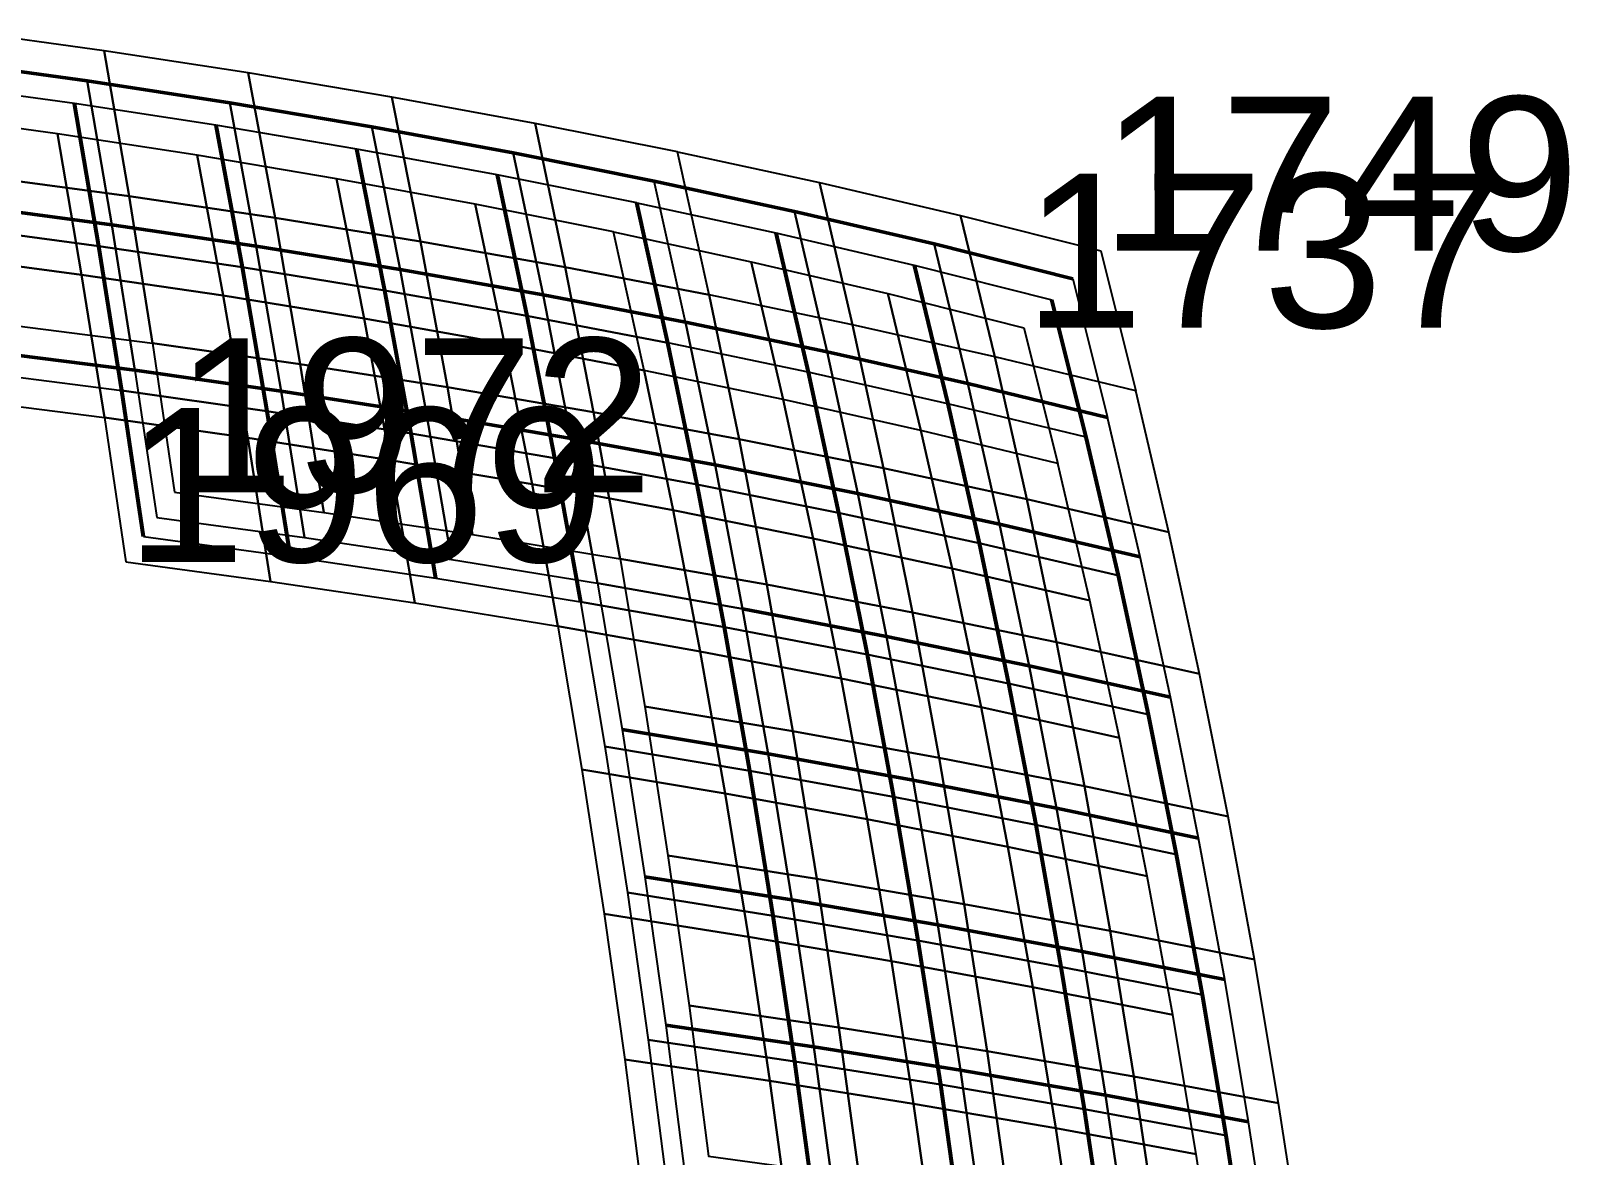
# Model space of a CAD drawing. Extents: x -18.4 to 19.4, y -18.4 to 18.4.
# Drawn here: x 9.45 to 19.44, y 10.52 to 17.82 of the extents above; entities that cross this region are included whole.
import ezdxf

# ---------------------------------------------------------------- set-up
doc = ezdxf.new("R2010")
doc.units = 0
doc.header["$MEASUREMENT"] = 0
doc.layers.add('Errors', color=7, linetype='CONTINUOUS')
doc.layers.add('TestBases', color=7, linetype='CONTINUOUS')
doc.layers.add('LowerTendons', color=4, linetype='CONTINUOUS', lineweight=53)
doc.layers.add('UpperTendons', color=160, linetype='CONTINUOUS', lineweight=50)
doc.styles.get("Standard").update_dxf_attribs({"font": 'arial.ttf', "width": 40, "oblique": 50})

msp = doc.modelspace()

# ---------------------------------------------------------------- linework, layer by layer
at = {"layer": 'LowerTendons'}
for p, q in [((9.8934, 16.4263, 29.7566), (9.7349, 17.3515, 29.2799)), ((10.6524, 17.2109, 29.0426), (10.8229, 16.2889, 29.5075)), ((11.7487, 16.1384, 29.2349), (11.5669, 17.0567, 28.7825)), ((12.4779, 16.8889, 28.4995), (12.6702, 15.9747, 28.9385)), ((13.5868, 15.7978, 28.618), (13.3851, 16.7075, 28.1932)), ((14.288, 16.512, 27.8633), (14.4981, 15.6075, 28.2732)), ((10.0427, 15.4892, 30.2057), (9.8934, 16.4263, 29.7566)), ((10.8229, 16.2889, 29.5075), (10.9835, 15.3556, 29.9454)), ((15.186, 16.3024, 27.5095), (15.4036, 15.4036, 27.9038)), ((11.9197, 15.2096, 29.6605), (11.7487, 16.1384, 29.2349)), ((16.3024, 15.186, 27.5095), (16.0784, 16.0784, 27.1317)), ((12.6702, 15.9747, 28.9385), (12.8508, 15.0509, 29.3511)), ((13.7762, 14.8795, 29.0168), (13.5868, 15.7978, 28.618)), ((14.4981, 15.6075, 28.2732), (14.6952, 14.6952, 28.6575)), ((10.1829, 14.5408, 30.6273), (10.0427, 15.4892, 30.2057)), ((15.4036, 15.4036, 27.9038), (15.6075, 14.4981, 28.2732)), ((10.9835, 15.3556, 29.9454), (11.1341, 14.4119, 30.356)), ((12.08, 14.2712, 30.0594), (11.9197, 15.2096, 29.6605)), ((16.512, 14.288, 27.8633), (16.3024, 15.186, 27.5095)), ((12.8508, 15.0509, 29.3511), (13.0199, 14.1183, 29.7374)), ((13.9534, 13.9534, 29.3899), (13.7762, 14.8795, 29.0168)), ((14.6952, 14.6952, 28.6575), (14.8795, 13.7762, 29.0168)), ((15.6075, 14.4981, 28.2732), (15.7978, 13.5868, 28.618)), ((16.7075, 13.3851, 28.1932), (16.512, 14.288, 27.8633)), ((14.1183, 13.0199, 29.7374), (13.9534, 13.9534, 29.3899)), ((14.8795, 13.7762, 29.0168), (15.0509, 12.8508, 29.3511)), ((15.7978, 13.5868, 28.618), (15.9747, 12.6702, 28.9385)), ((16.8889, 12.4779, 28.4995), (16.7075, 13.3851, 28.1932)), ((14.2712, 12.08, 30.0594), (14.1183, 13.0199, 29.7374)), ((15.0509, 12.8508, 29.3511), (15.2096, 11.9197, 29.6605)), ((15.9747, 12.6702, 28.9385), (16.1384, 11.7487, 29.2349)), ((17.0567, 11.5669, 28.7825), (16.8889, 12.4779, 28.4995)), ((14.4119, 11.1341, 30.356), (14.2712, 12.08, 30.0594)), ((15.2096, 11.9197, 29.6605), (15.3556, 10.9835, 29.9454)), ((16.1384, 11.7487, 29.2349), (16.2889, 10.8229, 29.5075)), ((17.2109, 10.6524, 29.0426), (17.0567, 11.5669, 28.7825)), ((14.5408, 10.1829, 30.6273), (14.4119, 11.1341, 30.356)), ((15.3556, 10.9835, 29.9454), (15.4892, 10.0427, 30.2057)), ((16.2889, 10.8229, 29.5075), (16.4263, 9.8934, 29.7566)), ((17.3515, 9.7349, 29.2799), (17.2109, 10.6524, 29.0426))]:
    msp.add_line(p, q, dxfattribs=at)
at = {"layer": 'TestBases'}
for points in [[(10.089, 16.7511, 30.345), (9.9274, 17.6946, 29.8589), (8.9891, 17.8244, 30.0781), (9.1376, 16.8782, 30.5752)], [(11.0369, 16.611, 30.091), (10.863, 17.5512, 29.6169), (9.9274, 17.6946, 29.8589), (10.089, 16.7511, 30.345)], [(9.9772, 16.5655, 30.0088), (9.8174, 17.4985, 29.5281), (8.8895, 17.6269, 29.7448), (9.0364, 16.6912, 30.2364)], [(9.9772, 16.5655, 30.0088), (9.8174, 17.4985, 29.5281), (8.8895, 17.6269, 29.7448), (9.0364, 16.6912, 30.2364)], [(9.8934, 16.4263, 29.7566), (9.7349, 17.3515, 29.2799), (8.8148, 17.4788, 29.4949), (8.9604, 16.5509, 29.9823)], [(9.8934, 16.4263, 29.7566), (9.7349, 17.3515, 29.2799), (8.8148, 17.4788, 29.4949), (8.9604, 16.5509, 29.9823)], [(10.9146, 16.4269, 29.7576), (10.7426, 17.3567, 29.2887), (9.8174, 17.4985, 29.5281), (9.9772, 16.5655, 30.0088)], [(10.9146, 16.4269, 29.7576), (10.7426, 17.3567, 29.2887), (9.8174, 17.4985, 29.5281), (9.9772, 16.5655, 30.0088)], [(11.981, 16.4575, 29.813), (11.7956, 17.394, 29.3517), (10.863, 17.5512, 29.6169), (11.0369, 16.611, 30.091)], [(12.9207, 16.2906, 29.5107), (12.7246, 17.2229, 29.0631), (11.7956, 17.394, 29.3517), (11.981, 16.4575, 29.813)], [(9.7816, 16.2407, 29.4204), (9.6249, 17.1554, 28.9491), (8.7152, 17.2813, 29.1616), (8.8592, 16.3639, 29.6435)], [(10.8229, 16.2889, 29.5075), (10.6524, 17.2109, 29.0426), (9.7349, 17.3515, 29.2799), (9.8934, 16.4263, 29.7566)], [(10.8229, 16.2889, 29.5075), (10.6524, 17.2109, 29.0426), (9.7349, 17.3515, 29.2799), (9.8934, 16.4263, 29.7566)], [(11.8482, 16.2751, 29.4827), (11.6649, 17.2013, 29.0264), (10.7426, 17.3567, 29.2887), (10.9146, 16.4269, 29.7576)], [(11.8482, 16.2751, 29.4827), (11.6649, 17.2013, 29.0264), (10.7426, 17.3567, 29.2887), (10.9146, 16.4269, 29.7576)], [(11.7487, 16.1384, 29.2349), (11.5669, 17.0567, 28.7825), (10.6524, 17.2109, 29.0426), (10.8229, 16.2889, 29.5075)], [(11.7487, 16.1384, 29.2349), (11.5669, 17.0567, 28.7825), (10.6524, 17.2109, 29.0426), (10.8229, 16.2889, 29.5075)], [(12.7775, 16.1101, 29.1837), (12.5836, 17.0321, 28.7411), (11.6649, 17.2013, 29.0264), (11.8482, 16.2751, 29.4827)], [(12.7775, 16.1101, 29.1837), (12.5836, 17.0321, 28.7411), (11.6649, 17.2013, 29.0264), (11.8482, 16.2751, 29.4827)], [(13.6498, 17.0379, 28.7507), (12.7246, 17.2229, 29.0631), (12.9207, 16.2906, 29.5107), (13.8555, 16.1102, 29.1839)], [(10.7006, 16.1048, 29.1741), (10.532, 17.0164, 28.7144), (9.6249, 17.1554, 28.9491), (9.7816, 16.2407, 29.4204)], [(11.6159, 15.956, 28.9046), (11.4362, 16.864, 28.4573), (10.532, 17.0164, 28.7144), (10.7006, 16.1048, 29.1741)], [(12.6702, 15.9747, 28.9385), (12.4779, 16.8889, 28.4995), (11.5669, 17.0567, 28.7825), (11.7487, 16.1384, 29.2349)], [(12.6702, 15.9747, 28.9385), (12.4779, 16.8889, 28.4995), (11.5669, 17.0567, 28.7825), (11.7487, 16.1384, 29.2349)], [(13.4986, 16.8491, 28.4321), (12.5836, 17.0321, 28.7411), (12.7775, 16.1101, 29.1837), (13.702, 15.9317, 28.8605)], [(13.4986, 16.8491, 28.4321), (12.5836, 17.0321, 28.7411), (12.7775, 16.1101, 29.1837), (13.702, 15.9317, 28.8605)], [(14.5706, 16.8385, 28.4143), (14.7848, 15.9161, 28.8322), (13.8555, 16.1102, 29.1839), (13.6498, 17.0379, 28.7507)], [(10.2413, 15.7955, 30.803), (10.089, 16.7511, 30.345), (9.1376, 16.8782, 30.5752), (9.2777, 15.919, 31.0438)], [(13.3851, 16.7075, 28.1932), (12.4779, 16.8889, 28.4995), (12.6702, 15.9747, 28.9385), (13.5868, 15.7978, 28.618)], [(13.3851, 16.7075, 28.1932), (12.4779, 16.8889, 28.4995), (12.6702, 15.9747, 28.9385), (13.5868, 15.7978, 28.618)], [(12.527, 15.7942, 28.6115), (12.3369, 16.6981, 28.1775), (11.4362, 16.864, 28.4573), (11.6159, 15.956, 28.9046)], [(14.4091, 16.6519, 28.0995), (14.621, 15.7397, 28.5128), (13.702, 15.9317, 28.8605), (13.4986, 16.8491, 28.4321)], [(14.4091, 16.6519, 28.0995), (14.621, 15.7397, 28.5128), (13.702, 15.9317, 28.8605), (13.4986, 16.8491, 28.4321)], [(15.4863, 16.6248, 28.0535), (15.7081, 15.7081, 28.4556), (14.7848, 15.9161, 28.8322), (14.5706, 16.8385, 28.4143)], [(10.1278, 15.6205, 30.4617), (9.9772, 16.5655, 30.0088), (9.0364, 16.6912, 30.2364), (9.1749, 15.7426, 30.6999)], [(10.1278, 15.6205, 30.4617), (9.9772, 16.5655, 30.0088), (9.0364, 16.6912, 30.2364), (9.1749, 15.7426, 30.6999)], [(11.2007, 15.6593, 30.5375), (11.0369, 16.611, 30.091), (10.089, 16.7511, 30.345), (10.2413, 15.7955, 30.803)], [(13.2339, 16.5187, 27.8746), (12.3369, 16.6981, 28.1775), (12.527, 15.7942, 28.6115), (13.4333, 15.6193, 28.2946)], [(14.288, 16.512, 27.8633), (14.4981, 15.6075, 28.2732), (13.5868, 15.7978, 28.618), (13.3851, 16.7075, 28.1932)], [(14.288, 16.512, 27.8633), (14.4981, 15.6075, 28.2732), (13.5868, 15.7978, 28.618), (13.3851, 16.7075, 28.1932)], [(12.1554, 15.5103, 30.2471), (11.981, 16.4575, 29.813), (11.0369, 16.611, 30.091), (11.2007, 15.6593, 30.5375)], [(15.3147, 16.4406, 27.7427), (15.5341, 15.5341, 28.1403), (14.621, 15.7397, 28.5128), (14.4091, 16.6519, 28.0995)], [(15.3147, 16.4406, 27.7427), (15.5341, 15.5341, 28.1403), (14.621, 15.7397, 28.5128), (14.4091, 16.6519, 28.0995)], [(16.3963, 16.3963, 27.6682), (16.6248, 15.4863, 28.0535), (15.7081, 15.7081, 28.4556), (15.4863, 16.6248, 28.0535)], [(10.0427, 15.4892, 30.2057), (9.8934, 16.4263, 29.7566), (8.9604, 16.5509, 29.9823), (9.0978, 15.6103, 30.4419)], [(10.0427, 15.4892, 30.2057), (9.8934, 16.4263, 29.7566), (8.9604, 16.5509, 29.9823), (9.0978, 15.6103, 30.4419)], [(11.0766, 15.4857, 30.1991), (10.9146, 16.4269, 29.7576), (9.9772, 16.5655, 30.0088), (10.1278, 15.6205, 30.4617)], [(11.0766, 15.4857, 30.1991), (10.9146, 16.4269, 29.7576), (9.9772, 16.5655, 30.0088), (10.1278, 15.6205, 30.4617)], [(14.1266, 16.3254, 27.5485), (14.3343, 15.4311, 27.9537), (13.4333, 15.6193, 28.2946), (13.2339, 16.5187, 27.8746)], [(15.186, 16.3024, 27.5095), (15.4036, 15.4036, 27.9038), (14.4981, 15.6075, 28.2732), (14.288, 16.512, 27.8633)], [(15.186, 16.3024, 27.5095), (15.4036, 15.4036, 27.9038), (14.4981, 15.6075, 28.2732), (14.288, 16.512, 27.8633)], [(10.9835, 15.3556, 29.9454), (10.8229, 16.2889, 29.5075), (9.8934, 16.4263, 29.7566), (10.0427, 15.4892, 30.2057)], [(10.9835, 15.3556, 29.9454), (10.8229, 16.2889, 29.5075), (9.8934, 16.4263, 29.7566), (10.0427, 15.4892, 30.2057)], [(12.0207, 15.3385, 29.9119), (11.8482, 16.2751, 29.4827), (10.9146, 16.4269, 29.7576), (11.0766, 15.4857, 30.1991)], [(12.0207, 15.3385, 29.9119), (11.8482, 16.2751, 29.4827), (10.9146, 16.4269, 29.7576), (11.0766, 15.4857, 30.1991)], [(13.1049, 15.3485, 29.9314), (12.9207, 16.2906, 29.5107), (11.981, 16.4575, 29.813), (12.1554, 15.5103, 30.2471)], [(16.2146, 16.2146, 27.3616), (16.4406, 15.3147, 27.7427), (15.5341, 15.5341, 28.1403), (15.3147, 16.4406, 27.7427)], [(16.2146, 16.2146, 27.3616), (16.4406, 15.3147, 27.7427), (15.5341, 15.5341, 28.1403), (15.3147, 16.4406, 27.7427)], [(9.9292, 15.3142, 29.8644), (9.7816, 16.2407, 29.4204), (8.8592, 16.3639, 29.6435), (8.995, 15.4339, 30.0979)], [(11.9197, 15.2096, 29.6605), (11.7487, 16.1384, 29.2349), (10.8229, 16.2889, 29.5075), (10.9835, 15.3556, 29.9454)], [(11.9197, 15.2096, 29.6605), (11.7487, 16.1384, 29.2349), (10.8229, 16.2889, 29.5075), (10.9835, 15.3556, 29.9454)], [(14.0486, 15.1738, 29.5906), (13.8555, 16.1102, 29.1839), (12.9207, 16.2906, 29.5107), (13.1049, 15.3485, 29.9314)], [(15.0144, 16.1182, 27.1987), (15.2295, 15.2295, 27.5885), (14.3343, 15.4311, 27.9537), (14.1266, 16.3254, 27.5485)], [(16.0784, 16.0784, 27.1317), (16.3024, 15.186, 27.5095), (15.4036, 15.4036, 27.9038), (15.186, 16.3024, 27.5095)], [(16.0784, 16.0784, 27.1317), (16.3024, 15.186, 27.5095), (15.4036, 15.4036, 27.9038), (15.186, 16.3024, 27.5095)], [(10.8594, 15.1821, 29.607), (10.7006, 16.1048, 29.1741), (9.7816, 16.2407, 29.4204), (9.9292, 15.3142, 29.8644)], [(12.9597, 15.1784, 29.5998), (12.7775, 16.1101, 29.1837), (11.8482, 16.2751, 29.4827), (12.0207, 15.3385, 29.9119)], [(12.9597, 15.1784, 29.5998), (12.7775, 16.1101, 29.1837), (11.8482, 16.2751, 29.4827), (12.0207, 15.3385, 29.9119)], [(11.785, 15.0377, 29.3254), (11.6159, 15.956, 28.9046), (10.7006, 16.1048, 29.1741), (10.8594, 15.1821, 29.607)], [(12.8508, 15.0509, 29.3511), (12.6702, 15.9747, 28.9385), (11.7487, 16.1384, 29.2349), (11.9197, 15.2096, 29.6605)], [(12.8508, 15.0509, 29.3511), (12.6702, 15.9747, 28.9385), (11.7487, 16.1384, 29.2349), (11.9197, 15.2096, 29.6605)], [(13.8929, 15.0056, 29.2627), (13.702, 15.9317, 28.8605), (12.7775, 16.1101, 29.1837), (12.9597, 15.1784, 29.5998)], [(13.8929, 15.0056, 29.2627), (13.702, 15.9317, 28.8605), (12.7775, 16.1101, 29.1837), (12.9597, 15.1784, 29.5998)], [(14.9858, 14.9858, 29.2242), (14.7848, 15.9161, 28.8322), (13.8555, 16.1102, 29.1839), (14.0486, 15.1738, 29.5906)], [(15.8967, 15.8967, 26.8251), (16.1182, 15.0144, 27.1987), (15.2295, 15.2295, 27.5885), (15.0144, 16.1182, 27.1987)], [(12.7056, 14.8808, 29.0194), (12.527, 15.7942, 28.6115), (11.6159, 15.956, 28.9046), (11.785, 15.0377, 29.3254)], [(13.7762, 14.8795, 29.0168), (13.5868, 15.7978, 28.618), (12.6702, 15.9747, 28.9385), (12.8508, 15.0509, 29.3511)], [(13.7762, 14.8795, 29.0168), (13.5868, 15.7978, 28.618), (12.6702, 15.9747, 28.9385), (12.8508, 15.0509, 29.3511)], [(14.8198, 14.8198, 28.9004), (14.621, 15.7397, 28.5128), (13.702, 15.9317, 28.8605), (13.8929, 15.0056, 29.2627)], [(14.8198, 14.8198, 28.9004), (14.621, 15.7397, 28.5128), (13.702, 15.9317, 28.8605), (13.8929, 15.0056, 29.2627)], [(15.9161, 14.7848, 28.8322), (15.7081, 15.7081, 28.4556), (14.7848, 15.9161, 28.8322), (14.9858, 14.9858, 29.2242)], [(10.3842, 14.8283, 31.2329), (11.3543, 14.6969, 30.9563), (11.2007, 15.6593, 30.5375), (10.2413, 15.7955, 30.803)], [(13.6205, 14.7114, 28.6889), (13.4333, 15.6193, 28.2946), (12.527, 15.7942, 28.6115), (12.7056, 14.8808, 29.0194)], [(14.6952, 14.6952, 28.6575), (14.4981, 15.6075, 28.2732), (13.5868, 15.7978, 28.618), (13.7762, 14.8795, 29.0168)], [(14.6952, 14.6952, 28.6575), (14.4981, 15.6075, 28.2732), (13.5868, 15.7978, 28.618), (13.7762, 14.8795, 29.0168)], [(15.7397, 14.621, 28.5128), (15.5341, 15.5341, 28.1403), (14.621, 15.7397, 28.5128), (14.8198, 14.8198, 28.9004)], [(15.7397, 14.621, 28.5128), (15.5341, 15.5341, 28.1403), (14.621, 15.7397, 28.5128), (14.8198, 14.8198, 28.9004)], [(16.8385, 14.5706, 28.4143), (16.6248, 15.4863, 28.0535), (15.7081, 15.7081, 28.4556), (15.9161, 14.7848, 28.8322)], [(10.2692, 14.664, 30.8868), (11.2285, 14.5341, 30.6133), (11.0766, 15.4857, 30.1991), (10.1278, 15.6205, 30.4617)], [(10.2692, 14.664, 30.8868), (11.2285, 14.5341, 30.6133), (11.0766, 15.4857, 30.1991), (10.1278, 15.6205, 30.4617)], [(11.3543, 14.6969, 30.9563), (12.3189, 14.5534, 30.6537), (12.1554, 15.5103, 30.2471), (11.2007, 15.6593, 30.5375)], [(14.5292, 14.5292, 28.3337), (14.3343, 15.4311, 27.9537), (13.4333, 15.6193, 28.2946), (13.6205, 14.7114, 28.6889)], [(15.6075, 14.4981, 28.2732), (15.4036, 15.4036, 27.9038), (14.4981, 15.6075, 28.2732), (14.6952, 14.6952, 28.6575)], [(15.6075, 14.4981, 28.2732), (15.4036, 15.4036, 27.9038), (14.4981, 15.6075, 28.2732), (14.6952, 14.6952, 28.6575)], [(10.1829, 14.5408, 30.6273), (11.1341, 14.4119, 30.356), (10.9835, 15.3556, 29.9454), (10.0427, 15.4892, 30.2057)], [(10.1829, 14.5408, 30.6273), (11.1341, 14.4119, 30.356), (10.9835, 15.3556, 29.9454), (10.0427, 15.4892, 30.2057)], [(11.2285, 14.5341, 30.6133), (12.1824, 14.3921, 30.3141), (12.0207, 15.3385, 29.9119), (11.0766, 15.4857, 30.1991)], [(11.2285, 14.5341, 30.6133), (12.1824, 14.3921, 30.3141), (12.0207, 15.3385, 29.9119), (11.0766, 15.4857, 30.1991)], [(12.3189, 14.5534, 30.6537), (13.2774, 14.3975, 30.3254), (13.1049, 15.3485, 29.9314), (12.1554, 15.5103, 30.2471)], [(16.6519, 14.4091, 28.0995), (16.4406, 15.3147, 27.7427), (15.5341, 15.5341, 28.1403), (15.7397, 14.621, 28.5128)], [(16.6519, 14.4091, 28.0995), (16.4406, 15.3147, 27.7427), (15.5341, 15.5341, 28.1403), (15.7397, 14.621, 28.5128)], [(15.4311, 14.3343, 27.9537), (15.2295, 15.2295, 27.5885), (14.3343, 15.4311, 27.9537), (14.5292, 14.5292, 28.3337)], [(16.512, 14.288, 27.8633), (16.3024, 15.186, 27.5095), (15.4036, 15.4036, 27.9038), (15.6075, 14.4981, 28.2732)], [(16.512, 14.288, 27.8633), (16.3024, 15.186, 27.5095), (15.4036, 15.4036, 27.9038), (15.6075, 14.4981, 28.2732)], [(10.0678, 14.3765, 30.2812), (11.0083, 14.2491, 30.013), (10.8594, 15.1821, 29.607), (9.9292, 15.3142, 29.8644)], [(11.1341, 14.4119, 30.356), (12.08, 14.2712, 30.0594), (11.9197, 15.2096, 29.6605), (10.9835, 15.3556, 29.9454)], [(11.1341, 14.4119, 30.356), (12.08, 14.2712, 30.0594), (11.9197, 15.2096, 29.6605), (10.9835, 15.3556, 29.9454)], [(12.1824, 14.3921, 30.3141), (13.1303, 14.238, 29.9894), (12.9597, 15.1784, 29.5998), (12.0207, 15.3385, 29.9119)], [(12.1824, 14.3921, 30.3141), (13.1303, 14.238, 29.9894), (12.9597, 15.1784, 29.5998), (12.0207, 15.3385, 29.9119)], [(13.2774, 14.3975, 30.3254), (14.2293, 14.2293, 29.971), (14.0486, 15.1738, 29.5906), (13.1049, 15.3485, 29.9314)], [(11.0083, 14.2491, 30.013), (11.9435, 14.1099, 29.7197), (11.785, 15.0377, 29.3254), (10.8594, 15.1821, 29.607)], [(12.08, 14.2712, 30.0594), (13.0199, 14.1183, 29.7374), (12.8508, 15.0509, 29.3511), (11.9197, 15.2096, 29.6605)], [(12.08, 14.2712, 30.0594), (13.0199, 14.1183, 29.7374), (12.8508, 15.0509, 29.3511), (11.9197, 15.2096, 29.6605)], [(16.3254, 14.1266, 27.5485), (16.1182, 15.0144, 27.1987), (15.2295, 15.2295, 27.5885), (15.4311, 14.3343, 27.9537)], [(13.1303, 14.238, 29.9894), (14.0716, 14.0716, 29.639), (13.8929, 15.0056, 29.2627), (12.9597, 15.1784, 29.5998)], [(13.1303, 14.238, 29.9894), (14.0716, 14.0716, 29.639), (13.8929, 15.0056, 29.2627), (12.9597, 15.1784, 29.5998)], [(15.1738, 14.0486, 29.5906), (14.9858, 14.9858, 29.2242), (14.0486, 15.1738, 29.5906), (14.2293, 14.2293, 29.971)], [(11.9435, 14.1099, 29.7197), (12.8728, 13.9588, 29.4014), (12.7056, 14.8808, 29.0194), (11.785, 15.0377, 29.3254)], [(13.0199, 14.1183, 29.7374), (13.9534, 13.9534, 29.3899), (13.7762, 14.8795, 29.0168), (12.8508, 15.0509, 29.3511)], [(13.0199, 14.1183, 29.7374), (13.9534, 13.9534, 29.3899), (13.7762, 14.8795, 29.0168), (12.8508, 15.0509, 29.3511)], [(15.0056, 13.8929, 29.2627), (14.8198, 14.8198, 28.9004), (13.8929, 15.0056, 29.2627), (14.0716, 14.0716, 29.639)], [(15.0056, 13.8929, 29.2627), (14.8198, 14.8198, 28.9004), (13.8929, 15.0056, 29.2627), (14.0716, 14.0716, 29.639)], [(16.1102, 13.8555, 29.1839), (15.9161, 14.7848, 28.8322), (14.9858, 14.9858, 29.2242), (15.1738, 14.0486, 29.5906)], [(12.8728, 13.9588, 29.4014), (13.7957, 13.7957, 29.0578), (13.6205, 14.7114, 28.6889), (12.7056, 14.8808, 29.0194)], [(14.8795, 13.7762, 29.0168), (14.6952, 14.6952, 28.6575), (13.7762, 14.8795, 29.0168), (13.9534, 13.9534, 29.3899)], [(14.8795, 13.7762, 29.0168), (14.6952, 14.6952, 28.6575), (13.7762, 14.8795, 29.0168), (13.9534, 13.9534, 29.3899)], [(15.9317, 13.702, 28.8605), (15.7397, 14.621, 28.5128), (14.8198, 14.8198, 28.9004), (15.0056, 13.8929, 29.2627)], [(15.9317, 13.702, 28.8605), (15.7397, 14.621, 28.5128), (14.8198, 14.8198, 28.9004), (15.0056, 13.8929, 29.2627)], [(17.0379, 13.6498, 28.7507), (16.8385, 14.5706, 28.4143), (15.9161, 14.7848, 28.8322), (16.1102, 13.8555, 29.1839)], [(14.7114, 13.6205, 28.6889), (14.5292, 14.5292, 28.3337), (13.6205, 14.7114, 28.6889), (13.7957, 13.7957, 29.0578)], [(15.7978, 13.5868, 28.618), (15.6075, 14.4981, 28.2732), (14.6952, 14.6952, 28.6575), (14.8795, 13.7762, 29.0168)], [(15.7978, 13.5868, 28.618), (15.6075, 14.4981, 28.2732), (14.6952, 14.6952, 28.6575), (14.8795, 13.7762, 29.0168)], [(16.8491, 13.4986, 28.4321), (16.6519, 14.4091, 28.0995), (15.7397, 14.621, 28.5128), (15.9317, 13.702, 28.8605)], [(16.8491, 13.4986, 28.4321), (16.6519, 14.4091, 28.0995), (15.7397, 14.621, 28.5128), (15.9317, 13.702, 28.8605)], [(15.6193, 13.4333, 28.2946), (15.4311, 14.3343, 27.9537), (14.5292, 14.5292, 28.3337), (14.7114, 13.6205, 28.6889)], [(16.7075, 13.3851, 28.1932), (16.512, 14.288, 27.8633), (15.6075, 14.4981, 28.2732), (15.7978, 13.5868, 28.618)], [(16.7075, 13.3851, 28.1932), (16.512, 14.288, 27.8633), (15.6075, 14.4981, 28.2732), (15.7978, 13.5868, 28.618)], [(14.3975, 13.2774, 30.3254), (14.2293, 14.2293, 29.971), (13.2774, 14.3975, 30.3254), (13.4382, 13.4382, 30.6926)], [(16.5187, 13.2339, 27.8746), (16.3254, 14.1266, 27.5485), (15.4311, 14.3343, 27.9537), (15.6193, 13.4333, 28.2946)], [(14.238, 13.1303, 29.9894), (14.0716, 14.0716, 29.639), (13.1303, 14.238, 29.9894), (13.2893, 13.2893, 30.3525)], [(14.238, 13.1303, 29.9894), (14.0716, 14.0716, 29.639), (13.1303, 14.238, 29.9894), (13.2893, 13.2893, 30.3525)], [(15.3485, 13.1049, 29.9314), (15.1738, 14.0486, 29.5906), (14.2293, 14.2293, 29.971), (14.3975, 13.2774, 30.3254)], [(14.1183, 13.0199, 29.7374), (13.9534, 13.9534, 29.3899), (13.0199, 14.1183, 29.7374), (13.1776, 13.1776, 30.0975)], [(14.1183, 13.0199, 29.7374), (13.9534, 13.9534, 29.3899), (13.0199, 14.1183, 29.7374), (13.1776, 13.1776, 30.0975)], [(15.1784, 12.9597, 29.5998), (15.0056, 13.8929, 29.2627), (14.0716, 14.0716, 29.639), (14.238, 13.1303, 29.9894)], [(15.1784, 12.9597, 29.5998), (15.0056, 13.8929, 29.2627), (14.0716, 14.0716, 29.639), (14.238, 13.1303, 29.9894)], [(16.2906, 12.9207, 29.5107), (16.1102, 13.8555, 29.1839), (15.1738, 14.0486, 29.5906), (15.3485, 13.1049, 29.9314)], [(13.9588, 12.8728, 29.4014), (13.7957, 13.7957, 29.0578), (12.8728, 13.9588, 29.4014), (13.0287, 13.0287, 29.7574)], [(15.0509, 12.8508, 29.3511), (14.8795, 13.7762, 29.0168), (13.9534, 13.9534, 29.3899), (14.1183, 13.0199, 29.7374)], [(15.0509, 12.8508, 29.3511), (14.8795, 13.7762, 29.0168), (13.9534, 13.9534, 29.3899), (14.1183, 13.0199, 29.7374)], [(16.1101, 12.7775, 29.1837), (15.9317, 13.702, 28.8605), (15.0056, 13.8929, 29.2627), (15.1784, 12.9597, 29.5998)], [(16.1101, 12.7775, 29.1837), (15.9317, 13.702, 28.8605), (15.0056, 13.8929, 29.2627), (15.1784, 12.9597, 29.5998)], [(14.8808, 12.7056, 29.0194), (14.7114, 13.6205, 28.6889), (13.7957, 13.7957, 29.0578), (13.9588, 12.8728, 29.4014)], [(17.2229, 12.7246, 29.0631), (17.0379, 13.6498, 28.7507), (16.1102, 13.8555, 29.1839), (16.2906, 12.9207, 29.5107)], [(15.9747, 12.6702, 28.9385), (15.7978, 13.5868, 28.618), (14.8795, 13.7762, 29.0168), (15.0509, 12.8508, 29.3511)], [(15.9747, 12.6702, 28.9385), (15.7978, 13.5868, 28.618), (14.8795, 13.7762, 29.0168), (15.0509, 12.8508, 29.3511)], [(17.0321, 12.5836, 28.7411), (16.8491, 13.4986, 28.4321), (15.9317, 13.702, 28.8605), (16.1101, 12.7775, 29.1837)], [(17.0321, 12.5836, 28.7411), (16.8491, 13.4986, 28.4321), (15.9317, 13.702, 28.8605), (16.1101, 12.7775, 29.1837)], [(15.7942, 12.527, 28.6115), (15.6193, 13.4333, 28.2946), (14.7114, 13.6205, 28.6889), (14.8808, 12.7056, 29.0194)], [(16.8889, 12.4779, 28.4995), (16.7075, 13.3851, 28.1932), (15.7978, 13.5868, 28.618), (15.9747, 12.6702, 28.9385)], [(16.8889, 12.4779, 28.4995), (16.7075, 13.3851, 28.1932), (15.7978, 13.5868, 28.618), (15.9747, 12.6702, 28.9385)], [(13.5873, 12.4713, 31.0332), (14.5534, 12.3189, 30.6537), (14.3975, 13.2774, 30.3254), (13.4382, 13.4382, 30.6926)], [(16.6981, 12.3369, 28.1775), (16.5187, 13.2339, 27.8746), (15.6193, 13.4333, 28.2946), (15.7942, 12.527, 28.6115)], [(13.4368, 12.3331, 30.6894), (14.3921, 12.1824, 30.3141), (14.238, 13.1303, 29.9894), (13.2893, 13.2893, 30.3525)], [(13.4368, 12.3331, 30.6894), (14.3921, 12.1824, 30.3141), (14.238, 13.1303, 29.9894), (13.2893, 13.2893, 30.3525)], [(14.5534, 12.3189, 30.6537), (15.5103, 12.1554, 30.2471), (15.3485, 13.1049, 29.9314), (14.3975, 13.2774, 30.3254)], [(13.3239, 12.2295, 30.4315), (14.2712, 12.08, 30.0594), (14.1183, 13.0199, 29.7374), (13.1776, 13.1776, 30.0975)], [(13.3239, 12.2295, 30.4315), (14.2712, 12.08, 30.0594), (14.1183, 13.0199, 29.7374), (13.1776, 13.1776, 30.0975)], [(14.3921, 12.1824, 30.3141), (15.3385, 12.0207, 29.9119), (15.1784, 12.9597, 29.5998), (14.238, 13.1303, 29.9894)], [(14.3921, 12.1824, 30.3141), (15.3385, 12.0207, 29.9119), (15.1784, 12.9597, 29.5998), (14.238, 13.1303, 29.9894)], [(15.5103, 12.1554, 30.2471), (16.4575, 11.981, 29.813), (16.2906, 12.9207, 29.5107), (15.3485, 13.1049, 29.9314)], [(13.1733, 12.0913, 30.0876), (14.1099, 11.9435, 29.7197), (13.9588, 12.8728, 29.4014), (13.0287, 13.0287, 29.7574)], [(14.2712, 12.08, 30.0594), (15.2096, 11.9197, 29.6605), (15.0509, 12.8508, 29.3511), (14.1183, 13.0199, 29.7374)], [(14.2712, 12.08, 30.0594), (15.2096, 11.9197, 29.6605), (15.0509, 12.8508, 29.3511), (14.1183, 13.0199, 29.7374)], [(15.3385, 12.0207, 29.9119), (16.2751, 11.8482, 29.4827), (16.1101, 12.7775, 29.1837), (15.1784, 12.9597, 29.5998)], [(15.3385, 12.0207, 29.9119), (16.2751, 11.8482, 29.4827), (16.1101, 12.7775, 29.1837), (15.1784, 12.9597, 29.5998)], [(17.394, 11.7956, 29.3517), (17.2229, 12.7246, 29.0631), (16.2906, 12.9207, 29.5107), (16.4575, 11.981, 29.813)], [(14.1099, 11.9435, 29.7197), (15.0377, 11.785, 29.3254), (14.8808, 12.7056, 29.0194), (13.9588, 12.8728, 29.4014)], [(15.2096, 11.9197, 29.6605), (16.1384, 11.7487, 29.2349), (15.9747, 12.6702, 28.9385), (15.0509, 12.8508, 29.3511)], [(15.2096, 11.9197, 29.6605), (16.1384, 11.7487, 29.2349), (15.9747, 12.6702, 28.9385), (15.0509, 12.8508, 29.3511)], [(15.0377, 11.785, 29.3254), (15.956, 11.6159, 28.9046), (15.7942, 12.527, 28.6115), (14.8808, 12.7056, 29.0194)], [(17.2013, 11.6649, 29.0264), (17.0321, 12.5836, 28.7411), (16.1101, 12.7775, 29.1837), (16.2751, 11.8482, 29.4827)], [(17.2013, 11.6649, 29.0264), (17.0321, 12.5836, 28.7411), (16.1101, 12.7775, 29.1837), (16.2751, 11.8482, 29.4827)], [(17.0567, 11.5669, 28.7825), (16.8889, 12.4779, 28.4995), (15.9747, 12.6702, 28.9385), (16.1384, 11.7487, 29.2349)], [(17.0567, 11.5669, 28.7825), (16.8889, 12.4779, 28.4995), (15.9747, 12.6702, 28.9385), (16.1384, 11.7487, 29.2349)], [(16.864, 11.4362, 28.4573), (16.6981, 12.3369, 28.1775), (15.7942, 12.527, 28.6115), (15.956, 11.6159, 28.9046)], [(14.6969, 11.3543, 30.9563), (14.5534, 12.3189, 30.6537), (13.5873, 12.4713, 31.0332), (13.7247, 11.4976, 31.3472)], [(14.5341, 11.2285, 30.6133), (14.3921, 12.1824, 30.3141), (13.4368, 12.3331, 30.6894), (13.5726, 11.3702, 30.9998)], [(14.5341, 11.2285, 30.6133), (14.3921, 12.1824, 30.3141), (13.4368, 12.3331, 30.6894), (13.5726, 11.3702, 30.9998)], [(15.6593, 11.2007, 30.5375), (15.5103, 12.1554, 30.2471), (14.5534, 12.3189, 30.6537), (14.6969, 11.3543, 30.9563)], [(14.4119, 11.1341, 30.356), (14.2712, 12.08, 30.0594), (13.3239, 12.2295, 30.4315), (13.4586, 11.2747, 30.7393)], [(14.4119, 11.1341, 30.356), (14.2712, 12.08, 30.0594), (13.3239, 12.2295, 30.4315), (13.4586, 11.2747, 30.7393)], [(14.2491, 11.0083, 30.013), (14.1099, 11.9435, 29.7197), (13.1733, 12.0913, 30.0876), (13.3065, 11.1473, 30.392)], [(15.4857, 11.0766, 30.1991), (15.3385, 12.0207, 29.9119), (14.3921, 12.1824, 30.3141), (14.5341, 11.2285, 30.6133)], [(15.4857, 11.0766, 30.1991), (15.3385, 12.0207, 29.9119), (14.3921, 12.1824, 30.3141), (14.5341, 11.2285, 30.6133)], [(16.611, 11.0369, 30.091), (16.4575, 11.981, 29.813), (15.5103, 12.1554, 30.2471), (15.6593, 11.2007, 30.5375)], [(15.3556, 10.9835, 29.9454), (15.2096, 11.9197, 29.6605), (14.2712, 12.08, 30.0594), (14.4119, 11.1341, 30.356)], [(15.3556, 10.9835, 29.9454), (15.2096, 11.9197, 29.6605), (14.2712, 12.08, 30.0594), (14.4119, 11.1341, 30.356)], [(16.4269, 10.9146, 29.7576), (16.2751, 11.8482, 29.4827), (15.3385, 12.0207, 29.9119), (15.4857, 11.0766, 30.1991)], [(16.4269, 10.9146, 29.7576), (16.2751, 11.8482, 29.4827), (15.3385, 12.0207, 29.9119), (15.4857, 11.0766, 30.1991)], [(15.1821, 10.8594, 29.607), (15.0377, 11.785, 29.3254), (14.1099, 11.9435, 29.7197), (14.2491, 11.0083, 30.013)], [(16.2889, 10.8229, 29.5075), (16.1384, 11.7487, 29.2349), (15.2096, 11.9197, 29.6605), (15.3556, 10.9835, 29.9454)], [(16.2889, 10.8229, 29.5075), (16.1384, 11.7487, 29.2349), (15.2096, 11.9197, 29.6605), (15.3556, 10.9835, 29.9454)], [(17.5512, 10.863, 29.6169), (17.394, 11.7956, 29.3517), (16.4575, 11.981, 29.813), (16.611, 11.0369, 30.091)], [(16.1048, 10.7006, 29.1741), (15.956, 11.6159, 28.9046), (15.0377, 11.785, 29.3254), (15.1821, 10.8594, 29.607)], [(17.3567, 10.7426, 29.2887), (17.2013, 11.6649, 29.0264), (16.2751, 11.8482, 29.4827), (16.4269, 10.9146, 29.7576)], [(17.3567, 10.7426, 29.2887), (17.2013, 11.6649, 29.0264), (16.2751, 11.8482, 29.4827), (16.4269, 10.9146, 29.7576)], [(17.2109, 10.6524, 29.0426), (17.0567, 11.5669, 28.7825), (16.1384, 11.7487, 29.2349), (16.2889, 10.8229, 29.5075)], [(17.2109, 10.6524, 29.0426), (17.0567, 11.5669, 28.7825), (16.1384, 11.7487, 29.2349), (16.2889, 10.8229, 29.5075)], [(17.0164, 10.532, 28.7144), (16.864, 11.4362, 28.4573), (15.956, 11.6159, 28.9046), (16.1048, 10.7006, 29.1741)], [(14.8283, 10.3842, 31.2329), (14.6969, 11.3543, 30.9563), (13.7247, 11.4976, 31.3472), (13.8505, 10.5178, 31.6345)], [(14.664, 10.2692, 30.8868), (14.5341, 11.2285, 30.6133), (13.5726, 11.3702, 30.9998), (13.6971, 10.4012, 31.284)], [(14.664, 10.2692, 30.8868), (14.5341, 11.2285, 30.6133), (13.5726, 11.3702, 30.9998), (13.6971, 10.4012, 31.284)], [(15.7955, 10.2413, 30.803), (15.6593, 11.2007, 30.5375), (14.6969, 11.3543, 30.9563), (14.8283, 10.3842, 31.2329)], [(14.5408, 10.1829, 30.6273), (14.4119, 11.1341, 30.356), (13.4586, 11.2747, 30.7393), (13.582, 10.3138, 31.0211)], [(14.5408, 10.1829, 30.6273), (14.4119, 11.1341, 30.356), (13.4586, 11.2747, 30.7393), (13.582, 10.3138, 31.0211)], [(15.6205, 10.1278, 30.4617), (15.4857, 11.0766, 30.1991), (14.5341, 11.2285, 30.6133), (14.664, 10.2692, 30.8868)], [(15.6205, 10.1278, 30.4617), (15.4857, 11.0766, 30.1991), (14.5341, 11.2285, 30.6133), (14.664, 10.2692, 30.8868)], [(16.7511, 10.089, 30.345), (16.611, 11.0369, 30.091), (15.6593, 11.2007, 30.5375), (15.7955, 10.2413, 30.803)], [(14.3765, 10.0678, 30.2812), (14.2491, 11.0083, 30.013), (13.3065, 11.1473, 30.392), (13.4285, 10.1973, 30.6706)], [(15.4892, 10.0427, 30.2057), (15.3556, 10.9835, 29.9454), (14.4119, 11.1341, 30.356), (14.5408, 10.1829, 30.6273)], [(15.4892, 10.0427, 30.2057), (15.3556, 10.9835, 29.9454), (14.4119, 11.1341, 30.356), (14.5408, 10.1829, 30.6273)], [(15.3142, 9.9292, 29.8644), (15.1821, 10.8594, 29.607), (14.2491, 11.0083, 30.013), (14.3765, 10.0678, 30.2812)], [(16.5655, 9.9772, 30.0088), (16.4269, 10.9146, 29.7576), (15.4857, 11.0766, 30.1991), (15.6205, 10.1278, 30.4617)], [(16.5655, 9.9772, 30.0088), (16.4269, 10.9146, 29.7576), (15.4857, 11.0766, 30.1991), (15.6205, 10.1278, 30.4617)], [(17.6946, 9.9274, 29.8589), (17.5512, 10.863, 29.6169), (16.611, 11.0369, 30.091), (16.7511, 10.089, 30.345)], [(16.4263, 9.8934, 29.7566), (16.2889, 10.8229, 29.5075), (15.3556, 10.9835, 29.9454), (15.4892, 10.0427, 30.2057)], [(16.4263, 9.8934, 29.7566), (16.2889, 10.8229, 29.5075), (15.3556, 10.9835, 29.9454), (15.4892, 10.0427, 30.2057)], [(17.4985, 9.8174, 29.5281), (17.3567, 10.7426, 29.2887), (16.4269, 10.9146, 29.7576), (16.5655, 9.9772, 30.0088)], [(17.4985, 9.8174, 29.5281), (17.3567, 10.7426, 29.2887), (16.4269, 10.9146, 29.7576), (16.5655, 9.9772, 30.0088)], [(16.2407, 9.7816, 29.4204), (16.1048, 10.7006, 29.1741), (15.1821, 10.8594, 29.607), (15.3142, 9.9292, 29.8644)], [(17.3515, 9.7349, 29.2799), (17.2109, 10.6524, 29.0426), (16.2889, 10.8229, 29.5075), (16.4263, 9.8934, 29.7566)], [(17.3515, 9.7349, 29.2799), (17.2109, 10.6524, 29.0426), (16.2889, 10.8229, 29.5075), (16.4263, 9.8934, 29.7566)], [(17.1554, 9.6249, 28.9491), (17.0164, 10.532, 28.7144), (16.1048, 10.7006, 29.1741), (16.2407, 9.7816, 29.4204)]]:
    msp.add_3dface(points, dxfattribs=at)
at = {"layer": 'UpperTendons'}
for p, q in [((8.8895, 17.6269, 29.7448), (9.8174, 17.4985, 29.5281)), ((9.8174, 17.4985, 29.5281), (10.7426, 17.3567, 29.2887)), ((10.7426, 17.3567, 29.2887), (11.6649, 17.2013, 29.0264)), ((11.6649, 17.2013, 29.0264), (12.5836, 17.0321, 28.7411)), ((12.5836, 17.0321, 28.7411), (13.4986, 16.8491, 28.4321)), ((13.4986, 16.8491, 28.4321), (14.4091, 16.6519, 28.0995)), ((9.9772, 16.5655, 30.0088), (9.0364, 16.6912, 30.2364)), ((14.4091, 16.6519, 28.0995), (15.3147, 16.4406, 27.7427)), ((10.9146, 16.4269, 29.7576), (9.9772, 16.5655, 30.0088)), ((11.8482, 16.2751, 29.4827), (10.9146, 16.4269, 29.7576)), ((15.3147, 16.4406, 27.7427), (16.2146, 16.2146, 27.3616)), ((12.7775, 16.1101, 29.1837), (11.8482, 16.2751, 29.4827)), ((13.702, 15.9317, 28.8605), (12.7775, 16.1101, 29.1837)), ((14.621, 15.7397, 28.5128), (13.702, 15.9317, 28.8605)), ((10.1278, 15.6205, 30.4617), (9.1749, 15.7426, 30.6999)), ((15.5341, 15.5341, 28.1403), (14.621, 15.7397, 28.5128)), ((11.0766, 15.4857, 30.1991), (10.1278, 15.6205, 30.4617)), ((12.0207, 15.3385, 29.9119), (11.0766, 15.4857, 30.1991)), ((16.4406, 15.3147, 27.7427), (15.5341, 15.5341, 28.1403)), ((12.9597, 15.1784, 29.5998), (12.0207, 15.3385, 29.9119)), ((13.8929, 15.0056, 29.2627), (12.9597, 15.1784, 29.5998)), ((14.8198, 14.8198, 28.9004), (13.8929, 15.0056, 29.2627)), ((15.7397, 14.621, 28.5128), (14.8198, 14.8198, 28.9004)), ((16.6519, 14.4091, 28.0995), (15.7397, 14.621, 28.5128)), ((14.0716, 14.0716, 29.639), (15.0056, 13.8929, 29.2627)), ((15.0056, 13.8929, 29.2627), (15.9317, 13.702, 28.8605)), ((15.9317, 13.702, 28.8605), (16.8491, 13.4986, 28.4321)), ((14.238, 13.1303, 29.9894), (13.2893, 13.2893, 30.3525)), ((15.1784, 12.9597, 29.5998), (14.238, 13.1303, 29.9894)), ((16.1101, 12.7775, 29.1837), (15.1784, 12.9597, 29.5998)), ((17.0321, 12.5836, 28.7411), (16.1101, 12.7775, 29.1837)), ((13.4368, 12.3331, 30.6894), (14.3921, 12.1824, 30.3141)), ((14.3921, 12.1824, 30.3141), (15.3385, 12.0207, 29.9119)), ((15.3385, 12.0207, 29.9119), (16.2751, 11.8482, 29.4827)), ((16.2751, 11.8482, 29.4827), (17.2013, 11.6649, 29.0264)), ((14.5341, 11.2285, 30.6133), (13.5726, 11.3702, 30.9998)), ((15.4857, 11.0766, 30.1991), (14.5341, 11.2285, 30.6133)), ((16.4269, 10.9146, 29.7576), (15.4857, 11.0766, 30.1991)), ((17.3567, 10.7426, 29.2887), (16.4269, 10.9146, 29.7576))]:
    msp.add_line(p, q, dxfattribs=at)

# ---------------------------------------------------------------- texts
at = {"layer": 'Errors'}
for s, p in [('1749', (16.3963, 16.3963, 27.6682)), ('1737', (15.8967, 15.8967, 26.8251)), ('1972', (10.3842, 14.8283, 31.2329)), ('1969', (10.0678, 14.3765, 30.2812))]:
    msp.add_text(s, height=1, dxfattribs=at).set_placement(p)

doc.saveas('drawing.dxf')
